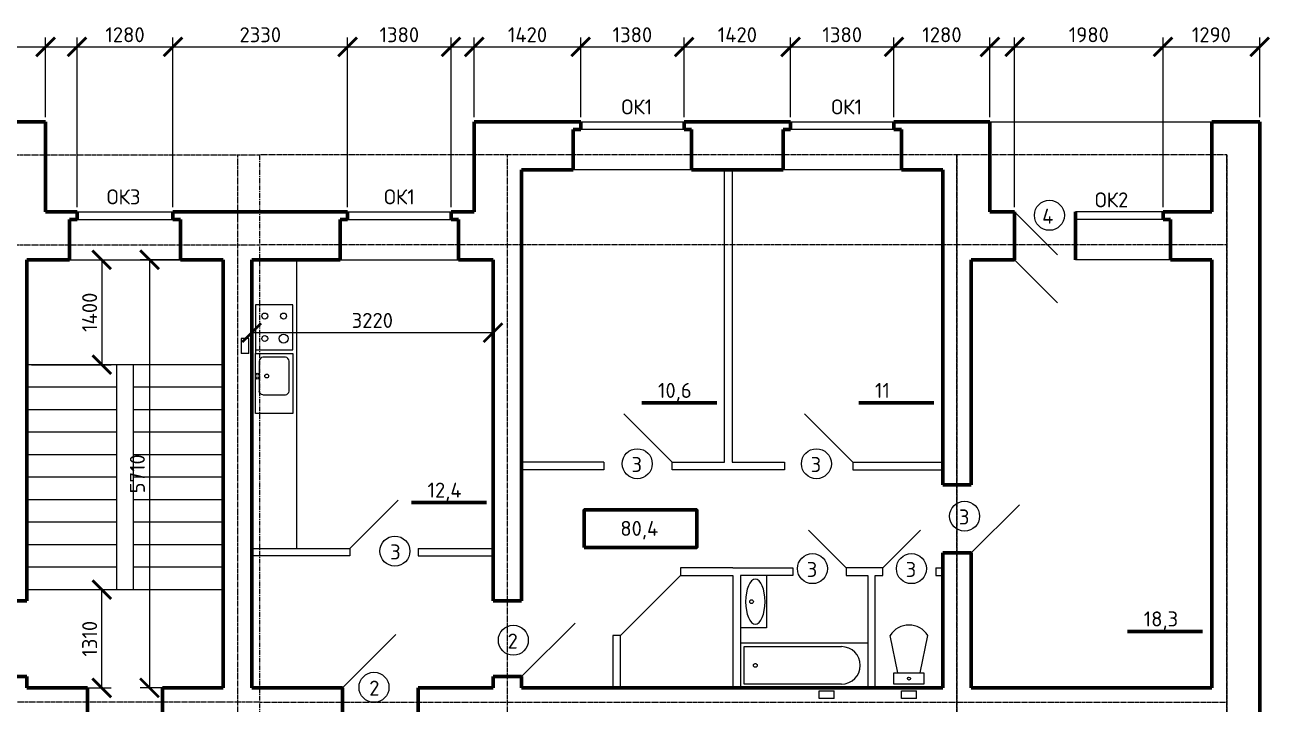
# Model space of a CAD drawing. Header units: millimetres. Extents: x -273369 to 399464, y -35443 to 194245.
# Drawn here: x 10514 to 27128, y 36226 to 45286 of the extents above; entities that cross this region are included whole.
import ezdxf

# ---------------------------------------------------------------- set-up
doc = ezdxf.new("R2010")
doc.units = ezdxf.units.MM
doc.linetypes.add('осевая', pattern=[50.8, 31.75, -6.35, 6.35, -6.35])
doc.linetypes.add('осеваяX2', pattern=[101.6, 63.5, -12.7, 12.7, -12.7])
doc.styles.add('Курс2', font='isocpeur.ttf', dxfattribs={"height": 2.5})
doc.dimstyles.new('Линейный', dxfattribs={"dimscale": 0, "dimtxt": 2, "dimasz": 2.5, "dimexe": 1.25, "dimexo": 0.625, "dimtad": 1, "dimtxsty": 'Курс2', "dimblk": 'ARCHTICK', "dimcen": 2.5, "dimadec": 0, "dimazin": 0, "dimtfac": 1, "dimtmove": 0, "dimatfit": 3, "dimldrblk": 'ARCHTICK', "dimfxl": 1, "dimarcsym": 0})

# ---------------------------------------------------------------- blocks, each defined once
blk = doc.blocks.new('_ArchTick')
at = {"color": 0, "linetype": 'ByBlock', "lineweight": 60, "const_width": 0.15}
blk.add_lwpolyline([(-0.5, -0.5), (0.5, 0.5)], dxfattribs=at)
blk = doc.blocks.new('*D60')
at = {"color": 0, "lineweight": -2, "transparency": 16777216}
for p, q in [((9370, 44055), (9370, 45118)), ((10790, 44055), (10790, 45118)), ((9370, 44993), (10790, 44993))]:
    blk.add_line(p, q, dxfattribs=at)
at = {"layer": 'Defpoints', "color": 0, "transparency": 16777216}
for p in [(10790, 44993), (9370, 43993), (10790, 43993)]:
    blk.add_point(p, dxfattribs=at)
at = {"color": 0, "lineweight": -2, "transparency": 16777216, "xscale": 250, "yscale": 250, "zscale": 250, "rotation": 180}
blk.add_blockref('_ArchTick', (9370, 44993), dxfattribs=at)
at = {"color": 0, "lineweight": -2, "transparency": 16777216, "xscale": 250, "yscale": 250, "zscale": 250}
blk.add_blockref('_ArchTick', (10790, 44993), dxfattribs=at)
at = {"color": 0, "transparency": 16777216, "insert": (10080, 45155), "char_height": 200, "attachment_point": 5, "style": 'Курс2'}
blk.add_mtext('1420', dxfattribs=at)
blk = doc.blocks.new('*D61')
at = {"color": 0, "lineweight": -2, "transparency": 16777216}
for p, q in [((11210, 42855), (11210, 45118)), ((12490, 42855), (12490, 45118)), ((11210, 44993), (12490, 44993))]:
    blk.add_line(p, q, dxfattribs=at)
at = {"layer": 'Defpoints', "color": 0, "transparency": 16777216}
for p in [(12490, 44993), (11210, 42793), (12490, 42793)]:
    blk.add_point(p, dxfattribs=at)
at = {"color": 0, "lineweight": -2, "transparency": 16777216, "xscale": 250, "yscale": 250, "zscale": 250, "rotation": 180}
blk.add_blockref('_ArchTick', (11210, 44993), dxfattribs=at)
at = {"color": 0, "lineweight": -2, "transparency": 16777216, "xscale": 250, "yscale": 250, "zscale": 250}
blk.add_blockref('_ArchTick', (12490, 44993), dxfattribs=at)
at = {"color": 0, "transparency": 16777216, "insert": (11850, 45155), "char_height": 200, "attachment_point": 5, "style": 'Курс2'}
blk.add_mtext('1280', dxfattribs=at)
blk = doc.blocks.new('*D62')
at = {"color": 0, "lineweight": -2, "transparency": 16777216}
for p, q in [((12490, 42855), (12490, 45118)), ((14820, 42855), (14820, 45118)), ((12490, 44993), (14820, 44993))]:
    blk.add_line(p, q, dxfattribs=at)
at = {"layer": 'Defpoints', "color": 0, "transparency": 16777216}
for p in [(14820, 44993), (12490, 42793), (14820, 42793)]:
    blk.add_point(p, dxfattribs=at)
at = {"color": 0, "lineweight": -2, "transparency": 16777216, "xscale": 250, "yscale": 250, "zscale": 250, "rotation": 180}
blk.add_blockref('_ArchTick', (12490, 44993), dxfattribs=at)
at = {"color": 0, "lineweight": -2, "transparency": 16777216, "xscale": 250, "yscale": 250, "zscale": 250}
blk.add_blockref('_ArchTick', (14820, 44993), dxfattribs=at)
at = {"color": 0, "transparency": 16777216, "insert": (13655, 45155), "char_height": 200, "attachment_point": 5, "style": 'Курс2'}
blk.add_mtext('2330', dxfattribs=at)
blk = doc.blocks.new('*D63')
at = {"color": 0, "lineweight": -2, "transparency": 16777216}
for p, q in [((14820, 42855), (14820, 45118)), ((16200, 42855), (16200, 45118)), ((14820, 44993), (16200, 44993))]:
    blk.add_line(p, q, dxfattribs=at)
at = {"layer": 'Defpoints', "color": 0, "transparency": 16777216}
for p in [(16200, 44993), (14820, 42793), (16200, 42793)]:
    blk.add_point(p, dxfattribs=at)
at = {"color": 0, "lineweight": -2, "transparency": 16777216, "xscale": 250, "yscale": 250, "zscale": 250, "rotation": 180}
blk.add_blockref('_ArchTick', (14820, 44993), dxfattribs=at)
at = {"color": 0, "lineweight": -2, "transparency": 16777216, "xscale": 250, "yscale": 250, "zscale": 250}
blk.add_blockref('_ArchTick', (16200, 44993), dxfattribs=at)
at = {"color": 0, "transparency": 16777216, "insert": (15510, 45155), "char_height": 200, "attachment_point": 5, "style": 'Курс2'}
blk.add_mtext('1380', dxfattribs=at)
blk = doc.blocks.new('*D64')
at = {"color": 0, "lineweight": -2, "transparency": 16777216}
for p, q in [((16510, 44055), (16510, 45118)), ((17930, 44055), (17930, 45118)), ((16510, 44993), (17930, 44993))]:
    blk.add_line(p, q, dxfattribs=at)
at = {"layer": 'Defpoints', "color": 0, "transparency": 16777216}
for p in [(17930, 44993), (16510, 43993), (17930, 43993)]:
    blk.add_point(p, dxfattribs=at)
at = {"color": 0, "lineweight": -2, "transparency": 16777216, "xscale": 250, "yscale": 250, "zscale": 250, "rotation": 180}
blk.add_blockref('_ArchTick', (16510, 44993), dxfattribs=at)
at = {"color": 0, "lineweight": -2, "transparency": 16777216, "xscale": 250, "yscale": 250, "zscale": 250}
blk.add_blockref('_ArchTick', (17930, 44993), dxfattribs=at)
at = {"color": 0, "transparency": 16777216, "insert": (17220, 45155), "char_height": 200, "attachment_point": 5, "style": 'Курс2'}
blk.add_mtext('1420', dxfattribs=at)
blk = doc.blocks.new('*D65')
at = {"color": 0, "lineweight": -2, "transparency": 16777216}
for p, q in [((17930, 44055), (17930, 45118)), ((19310, 44055), (19310, 45118)), ((17930, 44993), (19310, 44993))]:
    blk.add_line(p, q, dxfattribs=at)
at = {"layer": 'Defpoints', "color": 0, "transparency": 16777216}
for p in [(19310, 44993), (17930, 43993), (19310, 43993)]:
    blk.add_point(p, dxfattribs=at)
at = {"color": 0, "lineweight": -2, "transparency": 16777216, "xscale": 250, "yscale": 250, "zscale": 250, "rotation": 180}
blk.add_blockref('_ArchTick', (17930, 44993), dxfattribs=at)
at = {"color": 0, "lineweight": -2, "transparency": 16777216, "xscale": 250, "yscale": 250, "zscale": 250}
blk.add_blockref('_ArchTick', (19310, 44993), dxfattribs=at)
at = {"color": 0, "transparency": 16777216, "insert": (18620, 45155), "char_height": 200, "attachment_point": 5, "style": 'Курс2'}
blk.add_mtext('1380', dxfattribs=at)
blk = doc.blocks.new('*D66')
at = {"color": 0, "lineweight": -2, "transparency": 16777216}
for p, q in [((19310, 44055), (19310, 45118)), ((20730, 44055), (20730, 45118)), ((19310, 44993), (20730, 44993))]:
    blk.add_line(p, q, dxfattribs=at)
at = {"layer": 'Defpoints', "color": 0, "transparency": 16777216}
for p in [(20730, 44993), (19310, 43993), (20730, 43993)]:
    blk.add_point(p, dxfattribs=at)
at = {"color": 0, "lineweight": -2, "transparency": 16777216, "xscale": 250, "yscale": 250, "zscale": 250, "rotation": 180}
blk.add_blockref('_ArchTick', (19310, 44993), dxfattribs=at)
at = {"color": 0, "lineweight": -2, "transparency": 16777216, "xscale": 250, "yscale": 250, "zscale": 250}
blk.add_blockref('_ArchTick', (20730, 44993), dxfattribs=at)
at = {"color": 0, "transparency": 16777216, "insert": (20020, 45155), "char_height": 200, "attachment_point": 5, "style": 'Курс2'}
blk.add_mtext('1420', dxfattribs=at)
blk = doc.blocks.new('*D67')
at = {"color": 0, "lineweight": -2, "transparency": 16777216}
for p, q in [((20730, 44055), (20730, 45118)), ((22110, 44055), (22110, 45118)), ((20730, 44993), (22110, 44993))]:
    blk.add_line(p, q, dxfattribs=at)
at = {"layer": 'Defpoints', "color": 0, "transparency": 16777216}
for p in [(22110, 44993), (20730, 43993), (22110, 43993)]:
    blk.add_point(p, dxfattribs=at)
at = {"color": 0, "lineweight": -2, "transparency": 16777216, "xscale": 250, "yscale": 250, "zscale": 250, "rotation": 180}
blk.add_blockref('_ArchTick', (20730, 44993), dxfattribs=at)
at = {"color": 0, "lineweight": -2, "transparency": 16777216, "xscale": 250, "yscale": 250, "zscale": 250}
blk.add_blockref('_ArchTick', (22110, 44993), dxfattribs=at)
at = {"color": 0, "transparency": 16777216, "insert": (21420, 45155), "char_height": 200, "attachment_point": 5, "style": 'Курс2'}
blk.add_mtext('1380', dxfattribs=at)
blk = doc.blocks.new('*D68')
at = {"color": 0, "lineweight": -2, "transparency": 16777216}
for p, q in [((22110, 44055), (22110, 45118)), ((23390, 44055), (23390, 45118)), ((22110, 44993), (23390, 44993))]:
    blk.add_line(p, q, dxfattribs=at)
at = {"layer": 'Defpoints', "color": 0, "transparency": 16777216}
for p in [(23390, 44993), (22110, 43993), (23390, 43993)]:
    blk.add_point(p, dxfattribs=at)
at = {"color": 0, "lineweight": -2, "transparency": 16777216, "xscale": 250, "yscale": 250, "zscale": 250, "rotation": 180}
blk.add_blockref('_ArchTick', (22110, 44993), dxfattribs=at)
at = {"color": 0, "lineweight": -2, "transparency": 16777216, "xscale": 250, "yscale": 250, "zscale": 250}
blk.add_blockref('_ArchTick', (23390, 44993), dxfattribs=at)
at = {"color": 0, "transparency": 16777216, "insert": (22750, 45155), "char_height": 200, "attachment_point": 5, "style": 'Курс2'}
blk.add_mtext('1280', dxfattribs=at)
blk = doc.blocks.new('*D69')
at = {"color": 0, "lineweight": -2, "transparency": 16777216}
for p, q in [((23720, 42855), (23720, 45118)), ((25700, 42855), (25700, 45118)), ((23720, 44993), (25700, 44993))]:
    blk.add_line(p, q, dxfattribs=at)
at = {"layer": 'Defpoints', "color": 0, "transparency": 16777216}
for p in [(25700, 44993), (23720, 42793), (25700, 42793)]:
    blk.add_point(p, dxfattribs=at)
at = {"color": 0, "lineweight": -2, "transparency": 16777216, "xscale": 250, "yscale": 250, "zscale": 250, "rotation": 180}
blk.add_blockref('_ArchTick', (23720, 44993), dxfattribs=at)
at = {"color": 0, "lineweight": -2, "transparency": 16777216, "xscale": 250, "yscale": 250, "zscale": 250}
blk.add_blockref('_ArchTick', (25700, 44993), dxfattribs=at)
at = {"color": 0, "transparency": 16777216, "insert": (24710, 45155), "char_height": 200, "attachment_point": 5, "style": 'Курс2'}
blk.add_mtext('1980', dxfattribs=at)
blk = doc.blocks.new('*D70')
at = {"color": 0, "lineweight": -2, "transparency": 16777216}
for p, q in [((25700, 42855), (25700, 45118)), ((26990, 44055), (26990, 45118)), ((25700, 44993), (26990, 44993))]:
    blk.add_line(p, q, dxfattribs=at)
at = {"layer": 'Defpoints', "color": 0, "transparency": 16777216}
for p in [(26990, 44993), (26990, 43993), (25700, 42793)]:
    blk.add_point(p, dxfattribs=at)
at = {"color": 0, "lineweight": -2, "transparency": 16777216, "xscale": 250, "yscale": 250, "zscale": 250, "rotation": 180}
blk.add_blockref('_ArchTick', (25700, 44993), dxfattribs=at)
at = {"color": 0, "lineweight": -2, "transparency": 16777216, "xscale": 250, "yscale": 250, "zscale": 250}
blk.add_blockref('_ArchTick', (26990, 44993), dxfattribs=at)
at = {"color": 0, "transparency": 16777216, "insert": (26345, 45155), "char_height": 200, "attachment_point": 5, "style": 'Курс2'}
blk.add_mtext('1290', dxfattribs=at)
blk = doc.blocks.new('*D71')
at = {"color": 0, "lineweight": -2, "transparency": 16777216}
for p, q in [((13540, 42090), (13540, 41056)), ((16760, 42090), (16760, 41056)), ((13540, 41181), (16760, 41181))]:
    blk.add_line(p, q, dxfattribs=at)
at = {"layer": 'Defpoints', "color": 0, "transparency": 16777216}
for p in [(13540, 42153), (16760, 42153), (16760, 41181)]:
    blk.add_point(p, dxfattribs=at)
at = {"color": 0, "lineweight": -2, "transparency": 16777216, "xscale": 250, "yscale": 250, "zscale": 250, "rotation": 180}
blk.add_blockref('_ArchTick', (13540, 41181), dxfattribs=at)
at = {"color": 0, "lineweight": -2, "transparency": 16777216, "xscale": 250, "yscale": 250, "zscale": 250}
blk.add_blockref('_ArchTick', (16760, 41181), dxfattribs=at)
at = {"color": 0, "transparency": 16777216, "insert": (15150, 41344), "char_height": 200, "attachment_point": 5, "style": 'Курс2'}
blk.add_mtext('3220', dxfattribs=at)
blk = doc.blocks.new('*D81')
at = {"color": 0, "lineweight": -2, "transparency": 16777216}
for p, q in [((10603, 37753), (11665, 37753)), ((11540, 36443), (11540, 37753)), ((10603, 36443), (11665, 36443))]:
    blk.add_line(p, q, dxfattribs=at)
at = {"layer": 'Defpoints', "color": 0, "transparency": 16777216}
for p in [(10540, 37753), (11540, 37753), (10540, 36443)]:
    blk.add_point(p, dxfattribs=at)
at = {"color": 0, "lineweight": -2, "transparency": 16777216, "xscale": 250, "yscale": 250, "zscale": 250}
for p, rotation in [((11540, 37753), 90), ((11540, 36443), 270)]:
    blk.add_blockref('_ArchTick', p, dxfattribs=dict(at, rotation=rotation))
at = {"color": 0, "transparency": 16777216, "insert": (11378, 37098), "char_height": 200, "attachment_point": 5, "rotation": 90, "style": 'Курс2'}
blk.add_mtext('1310', dxfattribs=at)
blk = doc.blocks.new('*D82')
at = {"color": 0, "lineweight": -2, "transparency": 16777216}
for p, q in [((10603, 42153), (11665, 42153)), ((11540, 42153), (11540, 40753)), ((10603, 40753), (11665, 40753))]:
    blk.add_line(p, q, dxfattribs=at)
at = {"layer": 'Defpoints', "color": 0, "transparency": 16777216}
for p in [(10540, 42153), (10540, 40753), (11540, 40753)]:
    blk.add_point(p, dxfattribs=at)
at = {"color": 0, "lineweight": -2, "transparency": 16777216, "xscale": 250, "yscale": 250, "zscale": 250}
for p, rotation in [((11540, 42153), 90), ((11540, 40753), 270)]:
    blk.add_blockref('_ArchTick', p, dxfattribs=dict(at, rotation=rotation))
at = {"color": 0, "transparency": 16777216, "insert": (11378, 41453), "char_height": 200, "attachment_point": 5, "rotation": 90, "style": 'Курс2'}
blk.add_mtext('1400', dxfattribs=at)
blk = doc.blocks.new('*D83')
at = {"color": 0, "lineweight": -2, "transparency": 16777216}
for p, q in [((13098, 42153), (12052, 42153)), ((12177, 42153), (12177, 36443)), ((13098, 36443), (12052, 36443))]:
    blk.add_line(p, q, dxfattribs=at)
at = {"layer": 'Defpoints', "color": 0, "transparency": 16777216}
for p in [(13160, 42153), (12177, 36443), (13160, 36443)]:
    blk.add_point(p, dxfattribs=at)
at = {"color": 0, "lineweight": -2, "transparency": 16777216, "xscale": 250, "yscale": 250, "zscale": 250}
for p, rotation in [((12177, 42153), 90), ((12177, 36443), 270)]:
    blk.add_blockref('_ArchTick', p, dxfattribs=dict(at, rotation=rotation))
at = {"color": 0, "transparency": 16777216, "insert": (12015, 39298), "char_height": 200, "attachment_point": 5, "rotation": 90, "style": 'Курс2'}
blk.add_mtext('5710', dxfattribs=at)

msp = doc.modelspace()

# ---------------------------------------------------------------- linework, layer by layer
for p, q in [((10790.178, 44992.601), (11210.178, 44992.601)), ((16200.178, 44992.601), (16510.178, 44992.601)), ((23390.178, 44992.601), (23720.178, 44992.601)), ((17930.178, 43992.601), (19310.178, 43992.601)), ((19310.178, 43892.601), (17930.178, 43892.601)), ((20730.178, 43992.601), (22110.178, 43992.601)), ((22110.178, 43892.601), (20730.178, 43892.601)), ((23390.178, 43992.601), (26350.178, 43992.601)), ((19410.178, 43352.601), (17830.178, 43352.601)), ((19850.178, 39452.601), (19850.178, 43352.601)), ((19950.178, 43352.601), (19950.178, 39452.601)), ((22210.178, 43352.601), (20630.178, 43352.601)), ((11210.178, 42792.601), (12490.178, 42792.601)), ((14820.178, 42792.601), (16200.178, 42792.601)), ((23720.178, 42792.601), (24292.934, 42219.845)), ((25700.178, 42792.601), (24530.178, 42792.601)), ((11210.178, 42692.601), (12490.178, 42692.601)), ((14820.178, 42692.601), (16200.178, 42692.601)), ((25700.178, 42692.601), (24530.178, 42692.601)), ((11110.178, 42152.601), (12590.178, 42152.601)), ((13540.178, 42152.601), (13540.178, 41552.601)), ((14140.178, 42152.601), (14140.178, 38302.601)), ((14720.178, 42152.601), (16300.178, 42152.601)), ((24292.934, 41579.845), (23720.178, 42152.601)), ((25800.178, 42152.601), (24530.178, 42152.601)), ((14090.178, 41552.601), (13590.178, 41552.601)), ((13590.178, 41552.601), (13590.178, 40952.601)), ((14090.178, 40952.601), (14090.178, 41552.601)), ((13400.178, 41102.601), (13400.178, 40902.601)), ((13500.178, 41102.601), (13400.178, 41102.601)), ((13500.178, 40902.601), (13500.178, 41102.601)), ((13500.178, 40902.601), (13400.178, 40902.601)), ((13590.178, 40952.601), (14090.178, 40952.601)), ((13590.178, 40952.601), (13590.178, 40902.601)), ((13590.178, 40102.601), (13590.178, 40902.601)), ((13590.178, 40902.601), (14090.178, 40902.601)), ((13590.178, 40902.601), (13740.178, 40902.601)), ((14090.178, 40902.601), (14090.178, 40102.601)), ((11740.178, 40752.601), (10540.178, 40752.601)), ((11740.178, 37752.601), (11740.178, 40752.601)), ((13160.178, 40752.601), (11740.178, 40752.601)), ((11960.178, 40752.601), (11960.178, 37752.601)), ((13640.178, 40802.601), (13640.178, 40402.601)), ((13990.178, 40852.601), (13690.178, 40852.601)), ((14040.178, 40402.601), (14040.178, 40802.601)), ((11740.178, 40452.601), (10540.178, 40452.601)), ((13160.178, 40452.601), (11960.178, 40452.601)), ((13690.178, 40352.601), (13990.178, 40352.601)), ((11740.178, 40152.601), (10540.178, 40152.601)), ((13160.178, 40152.601), (11960.178, 40152.601)), ((14090.178, 40102.601), (13590.178, 40102.601)), ((19150.178, 39452.601), (18506.711, 40096.068)), ((20916.711, 40096.068), (21560.178, 39452.601)), ((11740.178, 39852.601), (10540.178, 39852.601)), ((13160.178, 39852.601), (11960.178, 39852.601)), ((11740.178, 39552.601), (10540.178, 39552.601)), ((13160.178, 39552.601), (11960.178, 39552.601)), ((18240.178, 39452.601), (17140.178, 39452.601)), ((18240.178, 39452.601), (18240.178, 39352.601)), ((19150.178, 39352.601), (19150.178, 39452.601)), ((19150.178, 39452.601), (19850.178, 39452.601)), ((19950.178, 39452.601), (20650.178, 39452.601)), ((20650.178, 39452.601), (20650.178, 39352.601)), ((21560.178, 39452.601), (21560.178, 39352.601)), ((21560.178, 39452.601), (22760.178, 39452.601)), ((11740.178, 39252.601), (10540.178, 39252.601)), ((13160.178, 39252.601), (11960.178, 39252.601)), ((18240.178, 39352.601), (17140.178, 39352.601)), ((19950.178, 39352.601), (19150.178, 39352.601)), ((20650.178, 39352.601), (19950.178, 39352.601)), ((21560.178, 39352.601), (22760.178, 39352.601)), ((11740.178, 38952.601), (10540.178, 38952.601)), ((13160.178, 38952.601), (11960.178, 38952.601)), ((14850.178, 38302.601), (15493.645, 38946.068)), ((23140.178, 38242.601), (23783.645, 38886.068)), ((11740.178, 38652.601), (10540.178, 38652.601)), ((13160.178, 38652.601), (11960.178, 38652.601)), ((20968.132, 38544.647), (21470.178, 38042.601)), ((21960.178, 38042.601), (22462.224, 38544.647)), ((11740.178, 38352.601), (10540.178, 38352.601)), ((13160.178, 38352.601), (11960.178, 38352.601)), ((13540.178, 38302.601), (14850.178, 38302.601)), ((14850.178, 38302.601), (14850.178, 38202.601)), ((15760.178, 38302.601), (16760.178, 38302.601)), ((15760.178, 38302.601), (15760.178, 38202.601)), ((11740.178, 38052.601), (10540.178, 38052.601)), ((13160.178, 38052.601), (11960.178, 38052.601)), ((14850.178, 38202.601), (13540.178, 38202.601)), ((15760.178, 38202.601), (16760.178, 38202.601)), ((18460.178, 37142.601), (19260.178, 37942.601)), ((19960.178, 38042.601), (19260.178, 38042.601)), ((19260.178, 38042.601), (19260.178, 37942.601)), ((19260.178, 37942.601), (19960.178, 37942.601)), ((19960.178, 38042.601), (20760.178, 38042.601)), ((19960.178, 37942.601), (19960.178, 36442.601)), ((20060.178, 37942.601), (20060.178, 36442.601)), ((20760.178, 37942.601), (20060.178, 37942.601)), ((20410.178, 37942.601), (20410.178, 37242.601)), ((20760.178, 38042.601), (20760.178, 37942.601)), ((21470.178, 38042.601), (21470.178, 37942.601)), ((21960.178, 38042.601), (21470.178, 38042.601)), ((21470.178, 37942.601), (21760.178, 37942.601)), ((21760.178, 37942.601), (21760.178, 36442.601)), ((21860.178, 36442.601), (21860.178, 37942.601)), ((21860.178, 37942.601), (21960.178, 37942.601)), ((21960.178, 37942.601), (21960.178, 38042.601)), ((22670.178, 38042.601), (22670.178, 37942.601)), ((22670.178, 38042.601), (22760.178, 38042.601)), ((22670.178, 37942.601), (22760.178, 37942.601)), ((13160.178, 37752.601), (10540.178, 37752.601)), ((17140.178, 36592.601), (17854.356, 37306.779)), ((20410.178, 37242.601), (20060.178, 37242.601)), ((14750.178, 36442.601), (15464.356, 37156.779)), ((18460.178, 37142.601), (18360.178, 37142.601)), ((18360.178, 37142.601), (18360.178, 36442.601)), ((18460.178, 36442.601), (18460.178, 37142.601)), ((22160.178, 36642.601), (22060.178, 37142.601)), ((22460.178, 36642.601), (22560.178, 37142.601)), ((20060.178, 37042.601), (21760.178, 37042.601)), ((20110.178, 36492.601), (20110.178, 36992.601)), ((20110.178, 36992.601), (21410.178, 36992.601)), ((22110.178, 36492.601), (22110.178, 36642.601)), ((22110.178, 36642.601), (22510.178, 36642.601)), ((22510.178, 36642.601), (22510.178, 36492.601)), ((21410.178, 36492.601), (20110.178, 36492.601)), ((21110.178, 36402.601), (21310.178, 36402.601)), ((21110.178, 36302.601), (21110.178, 36402.601)), ((21310.178, 36302.601), (21310.178, 36402.601)), ((22510.178, 36492.601), (22110.178, 36492.601)), ((22210.178, 36402.601), (22410.178, 36402.601)), ((22210.178, 36302.601), (22210.178, 36402.601)), ((22410.178, 36302.601), (22410.178, 36402.601)), ((22760.178, 36442.601), (22760.178, 36542.601)), ((21310.178, 36302.601), (21110.178, 36302.601)), ((22410.178, 36302.601), (22210.178, 36302.601))]:
    msp.add_line(p, q)
at = {"lineweight": 60}
for p, q in [((10790.178, 43992.601), (9370.178, 43992.601)), ((10790.178, 43992.601), (10790.178, 42792.601)), ((16510.178, 43992.601), (16510.178, 42792.601)), ((16510.178, 43992.601), (17930.178, 43992.601)), ((17930.178, 43892.601), (17830.178, 43892.601)), ((17830.178, 43892.601), (17830.178, 43352.601)), ((17930.178, 43992.601), (17930.178, 43892.601)), ((19310.178, 43992.601), (20730.178, 43992.601)), ((19310.178, 43892.601), (19310.178, 43992.601)), ((19410.178, 43892.601), (19310.178, 43892.601)), ((19410.178, 43352.601), (19410.178, 43892.601)), ((20730.178, 43892.601), (20630.178, 43892.601)), ((20630.178, 43892.601), (20630.178, 43352.601)), ((20730.178, 43992.601), (20730.178, 43892.601)), ((22110.178, 43992.601), (22110.178, 43892.601)), ((23390.178, 43992.601), (22110.178, 43992.601)), ((22110.178, 43892.601), (22210.178, 43892.601)), ((22210.178, 43892.601), (22210.178, 43352.601)), ((23390.178, 43992.601), (23390.178, 42792.601)), ((26350.178, 43992.601), (26350.178, 42792.601)), ((26990.178, 43992.601), (26350.178, 43992.601)), ((26990.178, 43992.601), (26990.178, 28212.601)), ((17140.178, 43352.601), (17140.178, 37602.601)), ((17830.178, 43352.601), (17140.178, 43352.601)), ((20630.178, 43352.601), (19410.178, 43352.601)), ((22210.178, 43352.601), (22760.178, 43352.601)), ((22760.178, 43352.601), (22760.178, 39152.601)), ((10790.178, 42792.601), (11210.178, 42792.601)), ((11210.178, 42692.601), (11210.178, 42792.601)), ((12490.178, 42692.601), (12490.178, 42792.601)), ((12490.178, 42792.601), (14820.178, 42792.601)), ((14820.178, 42792.601), (14820.178, 42692.601)), ((16200.178, 42792.601), (16200.178, 42692.601)), ((16200.178, 42792.601), (16510.178, 42792.601)), ((23720.178, 42792.601), (23390.178, 42792.601)), ((23720.178, 42792.601), (23720.178, 42152.601)), ((24530.178, 42792.601), (24530.178, 42152.601)), ((26350.178, 42792.601), (25700.178, 42792.601)), ((25700.178, 42792.601), (25700.178, 42692.601)), ((11110.178, 42152.601), (11110.178, 42692.601)), ((11110.178, 42692.601), (11210.178, 42692.601)), ((12590.178, 42692.601), (12490.178, 42692.601)), ((12590.178, 42152.601), (12590.178, 42692.601)), ((14820.178, 42692.601), (14720.178, 42692.601)), ((14720.178, 42692.601), (14720.178, 42152.601)), ((16200.178, 42692.601), (16300.178, 42692.601)), ((16300.178, 42692.601), (16300.178, 42152.601)), ((25700.178, 42692.601), (25800.178, 42692.601)), ((25800.178, 42692.601), (25800.178, 42152.601)), ((10540.178, 42152.601), (10540.178, 37602.601)), ((10540.178, 42152.601), (11110.178, 42152.601)), ((10540.178, 42152.601), (11110.178, 42152.601)), ((13160.178, 42152.601), (12590.178, 42152.601)), ((13160.178, 42152.601), (13160.178, 36442.601)), ((13540.178, 42152.601), (13540.178, 36442.601)), ((14720.178, 42152.601), (13540.178, 42152.601)), ((16300.178, 42152.601), (16760.178, 42152.601)), ((16760.178, 42152.601), (16760.178, 37602.601)), ((23140.178, 42152.601), (23140.178, 39152.601)), ((23720.178, 42152.601), (23140.178, 42152.601)), ((26350.178, 42152.601), (25800.178, 42152.601)), ((26350.178, 42152.601), (26350.178, 36442.601)), ((18746.001, 40244.667), (19746.001, 40244.667)), ((21641.457, 40244.667), (22641.457, 40244.667)), ((22760.178, 39152.601), (23140.178, 39152.601)), ((15671.146, 38914.906), (16671.146, 38914.906)), ((22760.178, 38242.601), (22760.178, 36442.601)), ((22760.178, 38242.601), (23140.178, 38242.601)), ((23140.178, 38242.601), (23140.178, 36442.601)), ((10160.178, 37602.601), (10540.178, 37602.601)), ((16760.178, 37602.601), (17140.178, 37602.601)), ((25226.901, 37196.691), (26226.901, 37196.691)), ((10160.178, 36592.601), (10540.178, 36592.601)), ((10540.178, 36592.601), (10540.178, 36442.601)), ((17140.178, 36592.601), (16760.178, 36592.601)), ((16760.178, 36592.601), (16760.178, 36442.601)), ((17140.178, 36592.601), (17140.178, 36442.601)), ((10540.178, 36442.601), (11350.178, 36442.601)), ((11350.178, 36442.601), (11350.178, 36062.601)), ((13160.178, 36442.601), (12350.178, 36442.601)), ((12350.178, 36442.601), (12350.178, 36062.601)), ((13540.178, 36442.601), (14750.178, 36442.601)), ((14750.178, 36442.601), (14750.178, 36062.601)), ((16760.178, 36442.601), (15760.178, 36442.601)), ((15760.178, 36442.601), (15760.178, 36062.601)), ((22760.178, 36442.601), (17140.178, 36442.601)), ((26350.178, 36442.601), (23140.178, 36442.601))]:
    msp.add_line(p, q, dxfattribs=at)
at = {"color": 217, "linetype": 'осевая', "true_color": 0x93278f}
for p, q in [((750.178, 43552.601), (13650.178, 43552.601)), ((26550.178, 43552.601), (13650.178, 43552.601)), ((750.178, 42352.601), (13650.178, 42352.601)), ((26550.178, 42352.601), (13650.178, 42352.601)), ((13650.178, 36252.601), (750.178, 36252.601)), ((13650.178, 36252.601), (26550.178, 36252.601))]:
    msp.add_line(p, q, dxfattribs=at)
at = {"color": 116, "linetype": 'осевая', "true_color": 0x136734}
for p, q in [((13350.178, 43552.601), (13350.178, 28652.601)), ((16950.178, 43552.601), (16950.178, 28652.601)), ((16950.178, 43552.601), (16950.178, 28652.601)), ((22950.178, 43552.601), (22950.178, 28652.601)), ((22950.178, 28652.601), (22950.178, 43552.601)), ((26550.178, 43552.601), (26550.178, 28652.601)), ((26550.178, 28652.601), (26550.178, 43552.601))]:
    msp.add_line(p, q, dxfattribs=at)
at = {"color": 242, "linetype": 'осеваяX2', "true_color": 0xcd2027}
msp.add_line((13650.178, 28652.601), (13650.178, 43552.601), dxfattribs=at)
at = {"lineweight": 60}
msp.add_lwpolyline([(17977.746, 38317.051), (19477.746, 38317.051), (19477.746, 38817.051), (17977.746, 38817.051)], close=True, dxfattribs=at)
for centre, radius in [((24183.178, 42746.389), 200), ((13715.178, 41402.601), 40), ((13965.178, 41402.601), 40), ((13715.178, 41102.601), 40), ((13965.178, 41102.601), 60), ((13615.178, 40627.601), 15), ((13615.178, 40577.601), 15), ((13740.178, 40602.601), 25), ((18684.63, 39433.049), 200), ((21074.763, 39433.049), 200), ((23052.541, 38733.049), 200), ((15451.271, 38267.097), 200), ((21022.276, 38033.049), 200), ((22342.502, 38033.049), 200), ((20210.178, 37592.601), 25), ((17031.285, 37077.863), 200), ((20260.178, 36742.601), 25), ((15172.089, 36450.052), 200), ((22310.178, 36567.601), 20)]:
    msp.add_circle(centre, radius)
for centre, radius, start, end in [((22310.178, 36986.778), 294.586, 31.9349473, 148.0650527), ((21410.178, 36742.601), 250, 270, 90)]:
    msp.add_arc(centre, radius, start, end)
at = {"extrusion": (0, 0, -1)}
msp.add_ellipse((20260.178, 37592.601), major_axis=(0, 300), ratio=0.433333333, start_param=-1.570796327, end_param=4.71238898, dxfattribs=at)
for points in [[(13690.178, 40852.601), (13666.608, 40852.601), (13640.178, 40826.171), (13640.178, 40802.601)], [(14040.178, 40802.601), (14040.178, 40826.171), (14013.748, 40852.601), (13990.178, 40852.601)], [(13690.178, 40352.601), (13666.608, 40352.601), (13640.178, 40379.031), (13640.178, 40402.601)], [(13990.178, 40352.601), (14013.748, 40352.601), (14040.178, 40379.031), (14040.178, 40402.601)]]:
    msp.add_open_spline(points, degree=3)

# ---------------------------------------------------------------- texts
at = {"style": 'Курс2'}
for s, p in [('ОК1', (18473.938, 44092.601)), ('ОК1', (21273.938, 44092.601)), ('ОК2', (24790.178, 42852.601)), ('4', (24086.887, 42635.521)), ('10,6', (18960.552, 40310.516)), ('11', (21856.008, 40310.516)), ('3', (18608.339, 39322.181)), ('3', (20998.471, 39322.181)), ('12,4', (15885.697, 38980.755)), ('3', (22976.25, 38622.181)), ('80,4', (18458.178, 38469.935)), ('3', (15387.562, 38156.23)), ('3', (20945.985, 37922.181)), ('3', (22266.211, 37922.181)), ('18,3', (25441.452, 37262.54)), ('2', (16954.994, 36966.995)), ('2', (15108.38, 36339.185))]:
    msp.add_text(s, height=200, dxfattribs=at).set_placement(p)
for s, p in [('ОК3', (11606.417, 42892.601)), ('ОК1', (15306.417, 42892.601))]:
    msp.add_text(s, height=200, rotation=360, dxfattribs=at).set_placement(p)

# ---------------------------------------------------------------- dimensions: what is measured, and where the dimension line sits
for base, p1, p2, picture, middle in [((10790.178, 44992.601), (9370.178, 43992.601), (10790.178, 43992.601), '*D60', (10080.178, 45155.101)), ((12490.178, 44992.601), (11210.178, 42792.601), (12490.178, 42792.601), '*D61', (11850.178, 45155.101)), ((14820.178, 44992.601), (12490.178, 42792.601), (14820.178, 42792.601), '*D62', (13655.178, 45155.101)), ((16200.178, 44992.601), (14820.178, 42792.601), (16200.178, 42792.601), '*D63', (15510.178, 45155.101)), ((17930.178, 44992.601), (16510.178, 43992.601), (17930.178, 43992.601), '*D64', (17220.178, 45155.101)), ((19310.178, 44992.601), (17930.178, 43992.601), (19310.178, 43992.601), '*D65', (18620.178, 45155.101)), ((20730.178, 44992.601), (19310.178, 43992.601), (20730.178, 43992.601), '*D66', (20020.178, 45155.101)), ((22110.178, 44992.601), (20730.178, 43992.601), (22110.178, 43992.601), '*D67', (21420.178, 45155.101)), ((23390.178, 44992.601), (22110.178, 43992.601), (23390.178, 43992.601), '*D68', (22750.178, 45155.101)), ((25700.178, 44992.601), (23720.178, 42792.601), (25700.178, 42792.601), '*D69', (24710.178, 45155.101)), ((26990.178, 44992.601), (25700.178, 42792.601), (26990.178, 43992.601), '*D70', (26345.178, 45155.101)), ((16760.178, 41181.012), (13540.178, 42152.601), (16760.178, 42152.601), '*D71', (15150.178, 41343.512))]:
    dim = msp.add_linear_dim(base=base, p1=p1, p2=p2, dimstyle='Линейный')
    dim.commit()
    dim.dimension.update_dxf_attribs({"geometry": picture, "text_midpoint": middle})
for base, p1, p2, picture, middle in [((11540.178, 40752.601), (10540.178, 42152.601), (10540.178, 40752.601), '*D82', (11377.678, 41452.601)), ((12177.121, 36442.601), (13160.178, 42152.601), (13160.178, 36442.601), '*D83', (12014.621, 39297.601)), ((11540.178, 37752.601), (10540.178, 36442.601), (10540.178, 37752.601), '*D81', (11377.678, 37097.601))]:
    dim = msp.add_linear_dim(base=base, p1=p1, p2=p2, angle=90, dimstyle='Линейный')
    dim.commit()
    dim.dimension.update_dxf_attribs({"geometry": picture, "text_midpoint": middle})

doc.saveas('drawing.dxf')
